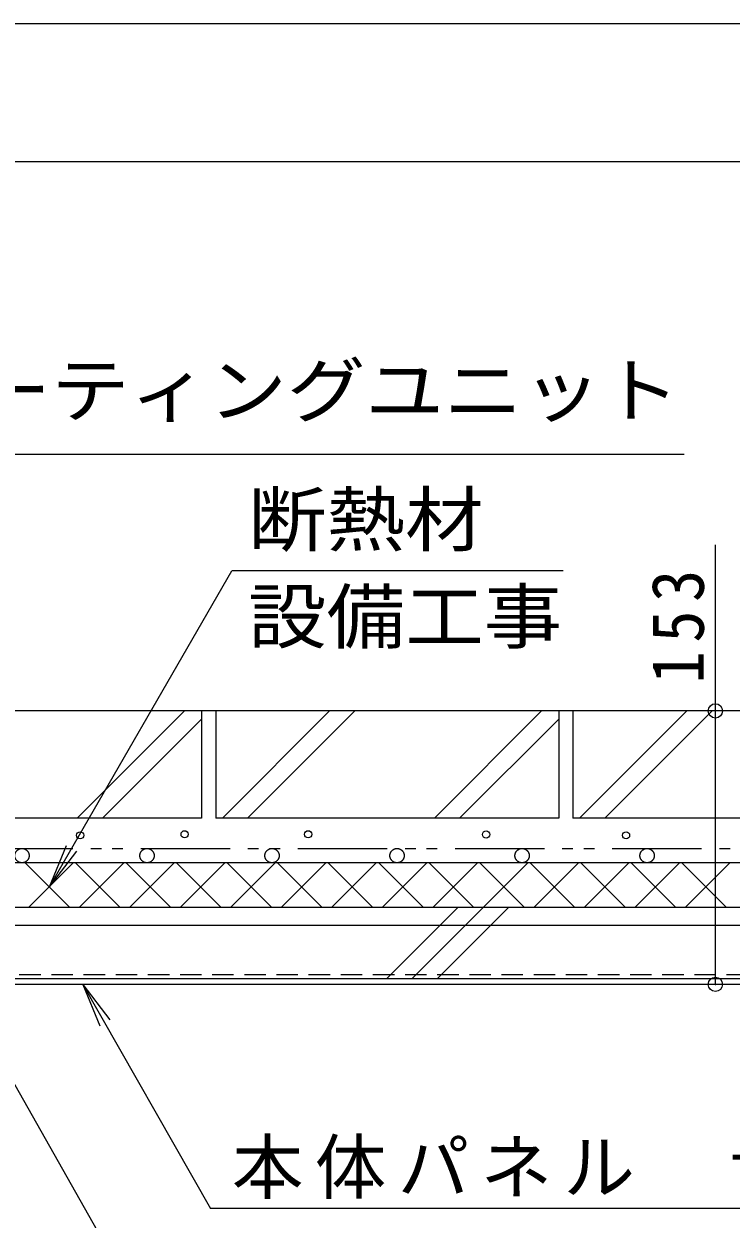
# Model space of a CAD drawing. Units: millimetres on the paper, enlarged 30 times, with parts at other scales. Extents: x -6208 to 7808, y -5850 to 5884.
# Drawn here: x -1570 to -382, y -2212 to -205 of the extents above; entities that cross this region are included whole.
import ezdxf
from ezdxf.enums import TextEntityAlignment as Align

# ---------------------------------------------------------------- set-up
doc = ezdxf.new("R2010")
doc.units = ezdxf.units.MM
doc.header["$LTSCALE"] = 30
doc.header["$PDMODE"] = 32
doc.header["$PDSIZE"] = 24
doc.linetypes.add('DASHED1', pattern=[1.8, 1.2, -0.6])
doc.linetypes.add('DOUBLE_CHAIN1', pattern=[8.8, 5, -1, 0.6, -0.6, 0.6, -1])
for name, color, linetype, lineweight in [('1-0_1-0ﾚｲﾔ', 6, 'Continuous', 5), ('1-2_1-2ﾚｲﾔ', 3, 'Continuous', 9), ('1-4_1-4ﾚｲﾔ', 7, 'Continuous', 9), ('1-5_1-5ﾚｲﾔ', 7, 'Continuous', 9), ('1-6_1-6ﾚｲﾔ', 7, 'DASHED1', 9), ('1-7', 7, 'Continuous', 9)]:
    doc.layers.add(name, color=color, linetype=linetype, lineweight=lineweight)
doc.styles.add('ＭＳ ゴシック', font='')
doc.styles.get('ＭＳ ゴシック').set_extended_font_data('MS Gothic')

msp = doc.modelspace()

# ---------------------------------------------------------------- linework, layer by layer
at = {"layer": '1-0_1-0ﾚｲﾔ', "color": 7, "lineweight": 9}
for p, q in [((-460.73, -928.03), (-2191.94, -928.03)), ((-1526.64, -1653.52), (-1220.52, -1123.3)), ((-664.05, -1123.3), (-1220.52, -1123.3)), ((-1526.64, -1653.52), (-1497.94, -1584.23)), ((-1526.64, -1653.52), (-1480.99, -1594.02))]:
    msp.add_line(p, q, dxfattribs=at)
at = {"layer": '1-0_1-0ﾚｲﾔ'}
for p, q in [((-1480.24, -1538.47), (-1300.24, -1358.47)), ((-1271.45, -1358.47), (-1271.45, -1538.47)), ((-1247.45, -1358.47), (-1247.45, -1538.47)), ((-1236.37, -1538.47), (-1056.37, -1358.47)), ((-1193.94, -1538.47), (-1013.94, -1358.47)), ((-880.24, -1538.47), (-700.24, -1358.47)), ((-671.45, -1358.47), (-671.45, -1538.47)), ((-647.45, -1358.47), (-647.45, -1538.47)), ((-636.37, -1538.47), (-456.37, -1358.47)), ((-593.94, -1538.47), (-413.94, -1358.47)), ((-1437.81, -1538.47), (-1271.45, -1372.11)), ((-837.81, -1538.47), (-671.45, -1372.11)), ((-1271.45, -1538.47), (-1847.45, -1538.47)), ((-671.45, -1538.47), (-1247.45, -1538.47)), ((-71.45, -1538.47), (-647.45, -1538.47)), ((348.55, -1613.47), (-3695.45, -1613.47)), ((-1567.78, -1613.47), (-1492.78, -1688.47)), ((-1561.92, -1688.47), (-1486.92, -1613.47)), ((-1482.93, -1613.47), (-1407.93, -1688.47)), ((-1477.06, -1688.47), (-1402.06, -1613.47)), ((-1398.08, -1613.47), (-1323.08, -1688.47)), ((-1392.21, -1688.47), (-1317.21, -1613.47)), ((-1313.23, -1613.47), (-1238.23, -1688.47)), ((-1307.36, -1688.47), (-1232.36, -1613.47)), ((-1228.37, -1613.47), (-1153.37, -1688.47)), ((-1222.51, -1688.47), (-1147.51, -1613.47)), ((-1143.52, -1613.47), (-1068.52, -1688.47)), ((-1137.65, -1688.47), (-1062.65, -1613.47)), ((-1058.67, -1613.47), (-983.67, -1688.47)), ((-1052.8, -1688.47), (-977.8, -1613.47)), ((-973.81, -1613.47), (-898.81, -1688.47)), ((-967.95, -1688.47), (-892.95, -1613.47)), ((-888.96, -1613.47), (-813.96, -1688.47)), ((-883.09, -1688.47), (-808.09, -1613.47)), ((-804.11, -1613.47), (-729.11, -1688.47)), ((-798.24, -1688.47), (-723.24, -1613.47)), ((-719.26, -1613.47), (-644.26, -1688.47)), ((-713.39, -1688.47), (-638.39, -1613.47)), ((-634.4, -1613.47), (-559.4, -1688.47)), ((-628.54, -1688.47), (-553.54, -1613.47)), ((-549.55, -1613.47), (-474.55, -1688.47)), ((-543.68, -1688.47), (-468.68, -1613.47)), ((-464.7, -1613.47), (-389.7, -1688.47)), ((-458.83, -1688.47), (-383.83, -1613.47)), ((348.55, -1688.47), (-3695.45, -1688.47)), ((-960.67, -1808.47), (-840.67, -1688.47)), ((-918.24, -1808.47), (-798.24, -1688.47)), ((-875.81, -1808.47), (-755.81, -1688.47))]:
    msp.add_line(p, q, dxfattribs=at)
for centre in [(-1475.26, -1567.33), (-1299.84, -1565.58), (-1092.24, -1565.58), (-793.37, -1565.94), (-558.27, -1567.33)]:
    msp.add_circle(centre, 6, dxfattribs=at)
at = {"layer": '1-0_1-0ﾚｲﾔ', "color": 7, "linetype": 'DOUBLE_CHAIN1', "lineweight": 9}
for centre in [(-1572.95, -1601.47), (-1362.95, -1601.47), (-1152.95, -1601.47), (-942.95, -1601.47), (-732.95, -1601.47), (-522.95, -1601.47)]:
    msp.add_circle(centre, 12, dxfattribs=at)
at = {"layer": '1-2_1-2ﾚｲﾔ'}
for p, q in [((573.55, -1358.47), (-3704.45, -1358.47)), ((555.55, -1808.47), (-3686.45, -1808.47)), ((555.55, -1817.47), (-3686.45, -1817.47))]:
    msp.add_line(p, q, dxfattribs=at)
at = {"layer": '1-4_1-4ﾚｲﾔ'}
for p, q in [((588.55, -205.22), (-4361.48, -205.22)), ((-4361.48, -436.21), (573.55, -436.21)), ((-408.25, -1358.47), (-408.25, -1079.69)), ((-408.25, -1817.47), (-408.25, -1358.47))]:
    msp.add_line(p, q, dxfattribs=at)
for p in [(-408.25, -1358.47), (-408.25, -1817.47)]:
    msp.add_point(p, dxfattribs=at)
at = {"layer": '1-5_1-5ﾚｲﾔ'}
for p, q in [((-1470.55, -1817.47), (-1425.24, -1877.23)), ((-1470.55, -1817.47), (-1442.25, -1886.93)), ((-1470.55, -1817.47), (-1256.05, -2193.99)), ((-1661.45, -1851.34), (-1243.87, -2588.4)), ((-150.24, -2193.99), (-1256.05, -2193.99))]:
    msp.add_line(p, q, dxfattribs=at)
at = {"layer": '1-6_1-6ﾚｲﾔ', "linetype": 'DOUBLE_CHAIN1'}
msp.add_line((-3485.45, -1589.47), (348.55, -1589.47), dxfattribs=at)
at = {"layer": '1-7', "color": 5, "lineweight": 5}
msp.add_line((348.55, -1718.47), (-3665.45, -1718.47), dxfattribs=at)
at = {"layer": '1-7', "color": 5, "linetype": 'DASHED1', "lineweight": 5}
msp.add_line((348.55, -1801.57), (-3500.45, -1801.57), dxfattribs=at)

# ---------------------------------------------------------------- texts
at = {"layer": '1-0_1-0ﾚｲﾔ', "color": 2, "style": 'ＭＳ ゴシック', "width": 1.1}
for s, p in [('ロードヒーティングユニット', (-2184.08, -890.74)), ('断熱材', (-1193.44, -1107.53)), ('設備工事', (-1193.44, -1270.54))]:
    msp.add_text(s, height=87.98, dxfattribs=at).set_placement(p, align=Align.BOTTOM_LEFT)
at = {"layer": '1-4_1-4ﾚｲﾔ', "color": 2, "insert": (-426.25, -1312.2), "char_height": 87.98, "attachment_point": 7, "rotation": 90, "style": 'ＭＳ ゴシック'}
msp.add_mtext('\\T1.27;\\W0.9;153', dxfattribs=at)
at = {"layer": '1-5_1-5ﾚｲﾔ', "color": 2, "insert": (-1220.26, -2177.79), "char_height": 87.98, "attachment_point": 7, "style": 'ＭＳ ゴシック'}
msp.add_mtext('\\T1.16;本体パネル\u3000t3.0', dxfattribs=at)

doc.saveas('drawing.dxf')
